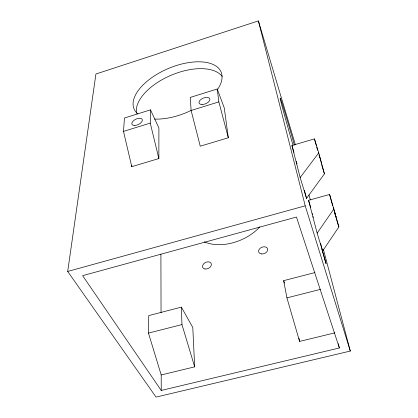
<?xml version="1.0" encoding="UTF-8"?>
<svg xmlns="http://www.w3.org/2000/svg" width="418" height="418" viewBox="0 0 418 418"><rect width="100%" height="100%" fill="white"/><g stroke="black" fill="none" stroke-linecap="round" stroke-linejoin="round"><path stroke-width="0.63" d="M158.866 158.563L158.897 127.986L150.501 109.856L124.449 118.001L123.493 131.393L131.78 166.672L158.866 158.563L150.255 123.117L150.501 109.856M161.202 374.972L148.468 333.099L148.74 315.59L181.386 307.136L192.787 327.477L194.673 366.852L161.202 374.972L161.238 390.449L339.364 347.969L338.293 343.69M131.78 166.672L131.842 165.387M323.454 249.65L350.305 351.052L156.05 397.1L67.695 271.46L95.921 74.002L258.387 20.9L295.327 144.544M322.612 251.035L338.862 226.937L329.609 194.469L308.557 200.311L317.142 233.129L322.612 251.035L320.648 243.574M317.142 233.129L333.945 208.859M306.53 198.388L324.431 173.857L318.735 152.894L314.472 138.907L291.926 145.506L300.161 177.546L306.53 198.388L304.435 190.289M300.161 177.546L318.735 152.894M217.224 88.987L190.258 97.42L191.12 110.477L200.238 146.18L228.317 137.778L224.262 107.901L217.224 88.987L218.854 101.898L228.317 137.778M123.493 131.393L150.255 123.117M191.12 110.477L218.854 101.898M67.695 271.46L305.218 205.818L350.305 351.052M334.902 332.843L299.586 341.412L286.931 297.882L283.644 280.666L314.9 272.573M148.468 333.099L181.955 324.582L181.386 307.136M286.931 297.882L320.381 289.376M161.238 390.449L82.623 275.666L296.461 217.041L339.364 347.969M283.644 280.666L284.559 283.08M318.542 152.957L318.349 152.424L318.563 153.328M321.212 162.597L321.421 163.172L320.397 159.321M333.292 207.281L333.684 208.525M335.884 216.524L336.109 217.172L333.987 209.554M321.63 164.619L324.431 173.857M291.926 145.506L293.995 152.335M308.557 200.311L310.788 207.657M335.053 214.272L335.957 217.287M336.323 218.494L338.862 226.937M181.955 324.582L194.673 366.852M319.101 154.801L319.472 156.071M320.407 159.916L320.653 160.752M334.996 213.525L335.34 214.721M319.603 156.536L320.272 158.877M334.625 212.239L334.87 213.096M319.498 156.734L319.76 157.664M296.785 163.098L297.046 164.023M319.127 155.418L319.373 156.295M313.061 216.571L313.307 217.438M296.305 161.369L296.54 162.215M314.472 138.907L316.358 145.835M316.703 147.094L317.56 150.245M329.609 194.469L332.65 205.635M308.949 194.856L310.281 199.893M312.256 213.556L312.455 214.335M258.387 20.9L305.218 205.818M298.954 338.214L299.586 341.412M160.909 254.102L161.05 312.695M292.992 145.098A38.278 0.69 74 0 1 280.227 98.078A38.278 0.69 74 0 1 294.382 145.124M137.94 113.973A47.286 23.81 -23 0 1 177.786 65.098A47.286 23.81 -23 0 1 217.046 90.178M190.827 110.587A47.286 23.81 -23 0 1 154.608 119.088M136.571 113.241A46.894 24.025 -23 0 1 170.706 75.428A46.894 24.025 -23 0 1 222.141 76.426M259.771 226.932A40.212 26.663 -22.7 0 1 204.172 241.813M325.998 263.518L322.059 249.609L325.998 263.518M261.391 253.919A4.744 3.396 -20.9 0 0 267.719 249.138A4.744 3.396 -20.9 0 0 260.367 248.078A4.744 3.396 -20.9 0 0 261.391 253.919M204.982 268.993A4.676 3.297 -26.5 0 0 211.383 264.233A4.676 3.297 -26.5 0 0 204.496 263.089A4.676 3.297 -26.5 0 0 204.982 268.993M134.335 125.478A5.695 2.947 -25.4 0 0 142.376 120.206A5.695 2.947 -25.4 0 0 134.528 119.929A5.695 2.947 -25.4 0 0 134.335 125.478M201.993 104.51A5.795 3.057 -22 0 0 209.925 99.218A5.795 3.057 -22 0 0 201.408 99.103A5.795 3.057 -22 0 0 201.993 104.51"/></g></svg>
